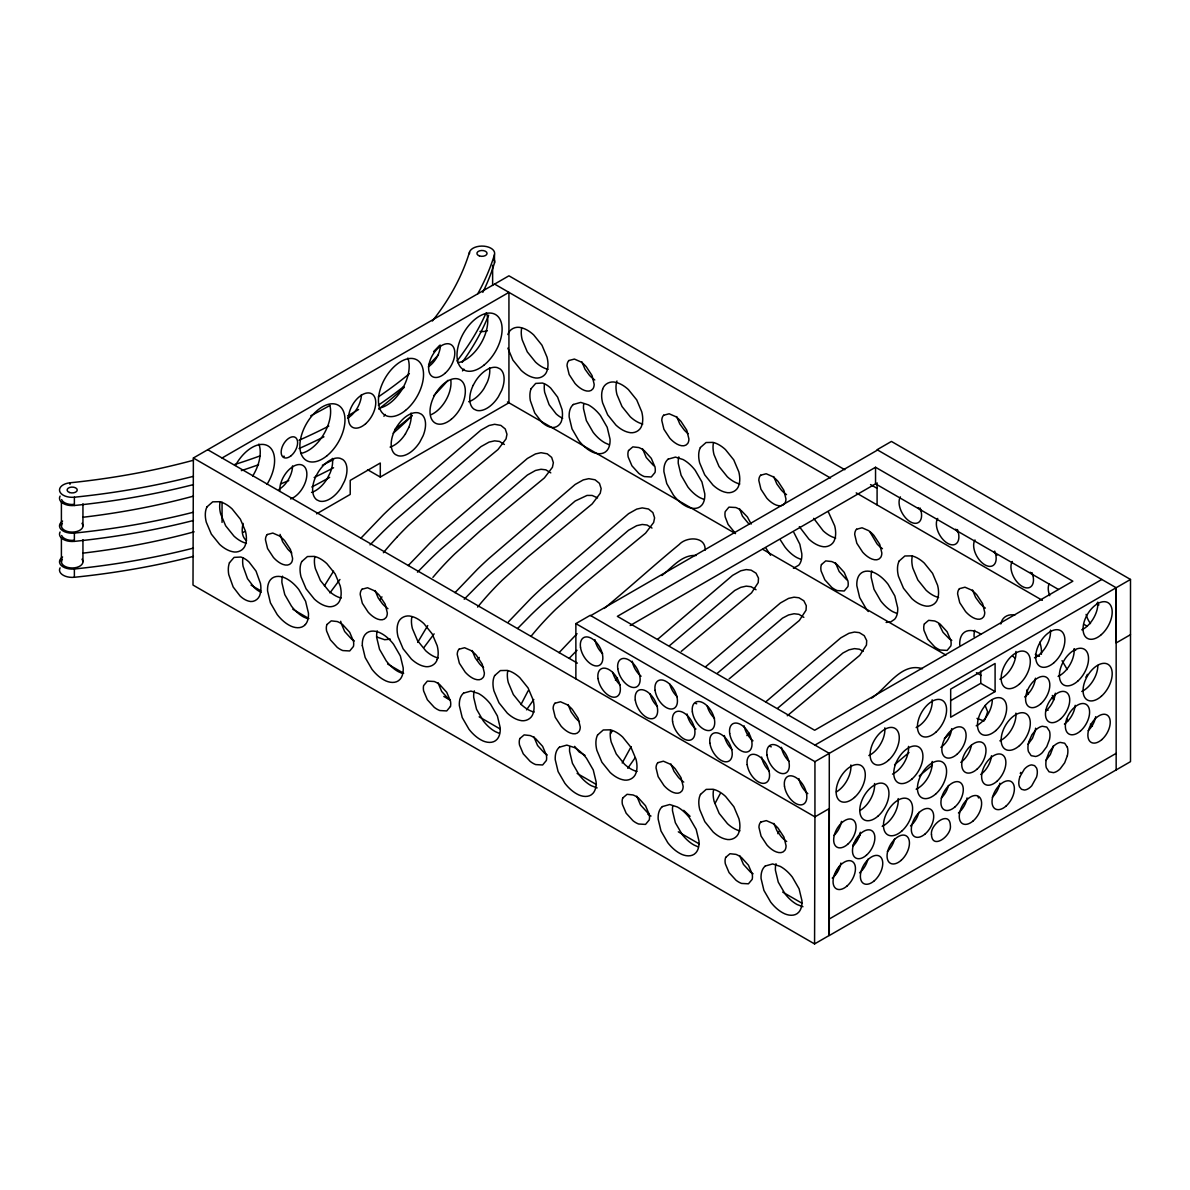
<?xml version="1.0" encoding="UTF-8"?>
<svg xmlns="http://www.w3.org/2000/svg" width="1190" height="1190" viewBox="0 0 1190 1190"><rect width="100%" height="100%" fill="white"/><g stroke="black" fill="none" stroke-linecap="round" stroke-linejoin="round"><path stroke-width="1.5" d="M575.871 678.836L575.871 623.62L590.21 615.334L829.281 753.359L829.281 935.548L1130.5 761.645L1130.5 579.456L891.429 441.43L877.09 449.716L1116.16 587.741L1116.16 642.942L1130.5 634.672M844.826 469.738L508.933 275.812L193.375 458.001L193.003 585.063L814.57 943.923L828.909 935.638L829.281 808.575L814.942 816.861L814.57 943.923M705.12 550.211C705.923 536.095 686.496 536.452 679.193 544.514C653.816 565.339 629.57 587.562 604.222 608.447M1067.37 755.65L1064.663 762.805L1060.216 768.785A14.444 8.345 -60 0 1 1053.522 772.652L1049.059 771.819L1046.352 767.788A18.326 10.576 -60 0 1 1046.352 759.399L1049.059 752.244L1053.522 746.264A14.444 8.345 -60 0 1 1060.216 742.396L1064.663 743.229L1067.37 747.261M450.445 706.473L446.726 710.936L439.854 710.549A23.146 13.373 60 0 1 434.231 707.306L427.359 699.75L423.64 690.988A13.536 7.809 60 0 1 423.64 685.589L427.359 681.111L434.231 681.498A23.146 13.373 60 0 1 439.854 684.741L446.726 692.297L450.445 701.074A13.536 7.809 60 0 1 450.445 706.473M520.967 704.554L528.137 690.78M622.206 762.998L631.131 746.68M507.862 334.554C509.454 328.961 515.806 326.075 521.22 327.711A30.657 17.701 60 0 1 533.685 334.911L541.971 345.204L547.028 357.164A26.031 15.024 60 0 1 547.028 370.759C545.437 376.367 539.1 379.253 533.685 377.617A30.657 17.701 60 0 1 521.22 370.417L512.92 360.124L507.862 348.149M417.675 642.392L427.745 625.553M437.221 659.424C435.629 665.032 429.278 667.917 423.863 666.281A30.657 17.701 60 0 1 411.398 659.082L403.113 648.788L398.055 636.814A26.031 15.024 60 0 1 398.055 623.218C399.647 617.625 405.983 614.739 411.398 616.375A30.657 17.701 60 0 1 423.863 623.575L432.163 633.868L437.221 645.828A26.031 15.024 60 0 1 437.221 659.424M602.616 389.264C604.193 383.656 610.544 380.77 615.959 382.406A30.657 17.701 60 0 1 628.424 389.606L636.724 399.899L641.767 411.874A26.031 15.024 60 0 1 641.782 425.47C640.19 431.063 633.839 433.948 628.424 432.312A30.657 17.701 60 0 1 615.959 425.113L607.659 414.819L602.616 402.86A26.031 15.024 60 0 1 602.616 389.264M408.765 427.448L405.433 433.889M324.424 585.822L333.557 571.17M834.726 875.394L839.605 866.008M714.997 803.503L720.292 793.552M1020.261 773.441L1020.827 772.37M777.829 833.684L779.197 831.126M610.574 733.769L612.077 731.077M984.933 719.727L987.655 711.784L985.082 705.417M526.515 709.835L533.804 699.497M627.755 768.279L635.029 757.941M329.913 592.903L339.938 579.471M424.101 647.286L434.127 633.854M477.517 659.944L479.272 657.401M379.952 599.582L381.975 596.889M1085.816 677.125L1086.44 676.351M360.823 538.267L383.448 514.675A730.734 421.885 0 0 1 394.411 504.337L480.968 430.081L489.105 425.514L494.609 424.295L500.886 425.41L505.274 428.98L506.97 434.261L506.048 438.902L498 449.522L434.067 502.225L408.2 525.653A539.888 311.706 0 0 0 396.687 537.434M408.2 565.577L429.843 543.086A730.734 421.885 0 0 1 440.806 532.748L527.363 458.477L535.485 453.926L541.004 452.706L547.281 453.821L551.654 457.391L553.365 462.672L552.428 467.298L544.395 477.919L480.463 530.636L454.595 554.049A539.888 311.706 0 0 0 443.082 565.845A560.728 323.739 0 0 0 432.907 577.373M455.011 592.65L477.636 569.058A730.734 421.885 0 0 1 488.599 558.72L575.157 484.464L583.293 479.897L588.797 478.678L595.074 479.793L599.462 483.363L601.158 488.644L600.236 493.27L592.189 503.906L528.271 556.608L502.388 580.021A539.888 311.706 0 0 0 490.89 591.817A560.728 323.739 0 0 0 477.606 607.108M508.428 621.864L531.052 598.273A730.734 421.885 0 0 1 542.03 587.934L628.573 513.678L636.71 509.112L642.213 507.892L648.505 509.008L652.879 512.593L654.589 517.873L653.652 522.499L645.605 533.12L581.687 585.822L555.819 609.25A539.888 311.706 0 0 0 544.306 621.031A560.728 323.739 0 0 0 531.023 636.323M559.032 652.7L577.046 633.69M615.438 680.264L617.491 678.047M1027.967 744.345L1032.429 738.38L1035.136 731.225A18.326 10.576 -60 0 0 1035.598 728.191M1045.861 760.499L1050.324 754.534L1053.031 747.38A18.326 10.576 -60 0 0 1053.314 745.847M370.016 544.871L383.448 531.246A730.734 421.885 0 0 1 394.411 520.893L480.968 446.637L489.105 442.085L494.609 440.85L499.473 441.43L504.396 444.465M417.482 572.152L429.843 559.657A730.734 421.885 0 0 1 440.806 549.304L527.363 475.048L535.485 470.481L541.004 469.262L545.853 469.842L550.791 472.876M464.204 599.239L477.636 585.629A730.734 421.885 0 0 1 488.599 575.276L575.157 501.02L587.012 495.427L592.129 495.442L597.559 497.881M517.62 628.469L531.052 614.843A730.734 421.885 0 0 1 542.03 604.49L628.573 530.234L636.71 525.683L642.213 524.463L647.077 525.028L652.001 528.062M569.311 658.189L577.046 650.261M305.399 624.512C301.323 629.272 294.094 628.067 289.244 625.256A30.657 17.701 60 0 1 277.211 614.576L270.428 602.854L267.572 590.969A26.031 15.024 60 0 1 270.621 579.59C274.712 574.83 281.926 576.034 286.775 578.846A30.657 17.701 60 0 1 298.824 589.526L305.592 601.247L308.448 613.133A26.031 15.024 60 0 1 305.399 624.512M661.878 575.514C672.067 567.615 681.915 554.391 696.165 555.507M944.339 738.588L949.769 733.769M871.705 698.039C887.145 688.028 901.276 661.863 922.473 668.75M787.274 715.755L859.745 655.348L866.454 645.084L866.707 640.592L864.252 635.668L859.329 632.634L854.465 632.054L848.961 633.288L840.824 637.84L765.869 701.773M657.654 639.283L732.609 575.365L740.745 570.798L746.249 569.579L751.113 570.159L756.037 573.193L758.491 578.117L758.223 582.594L751.53 592.873L681.275 651.346M705.462 666.891L780.417 602.973L788.553 598.406L794.057 597.187L798.921 597.767L803.845 600.786L806.299 605.725L806.047 610.202L799.338 620.481L729.083 678.94M894.582 764.709L909.026 752.511M669.509 645.664L734.736 590.493L740.745 587.369L746.249 586.135L751.113 586.715L756.037 589.749M717.332 673.272L782.559 618.101L788.553 614.977L794.057 613.743L798.921 614.323L803.845 617.357M777.739 708.139L842.966 652.983L848.961 649.844L854.465 648.624L859.329 649.205L863.226 651.272M919.216 775.969L932.425 765.066M222.054 458.001L508.933 292.368L508.933 402.785L380.294 477.056L367.546 469.693M316.57 513.842L350.217 494.43L350.217 480.388L380.294 463.014L380.294 477.056M590.731 615.632L877.595 450.013M875.543 467.268L617.357 616.346L814.659 730.258L1072.859 581.196L875.543 467.268L875.543 483.839L630.194 625.494M814.942 745.089L1101.806 579.456M575.871 623.62L814.942 761.645L1130.5 579.456M950.602 700.717L980.753 683.313L995.093 691.583L995.093 663.485L950.676 689.129L950.676 717.228L995.093 691.583M829.281 918.992L1116.16 753.359M390.365 639.164L384.638 639.714L376.59 636.947M793.403 568.27L798.773 565.191A26.031 15.024 60 0 0 801.822 553.826L799.844 544.246L793.879 532.525M1048.107 710.252L1045.787 710.147M886.134 622.444L890.775 621.909L894.657 619.246A26.031 15.024 60 0 0 897.706 607.867L894.85 595.967L888.082 584.26A30.657 17.701 60 0 0 876.033 573.58C871.184 570.769 863.955 569.564 859.879 574.324A26.031 15.024 60 0 0 856.83 585.703L859.686 597.588L866.469 609.31A30.657 17.701 60 0 0 868.284 611.526M976.99 718.388L984.056 721.021M1014.713 615.26C1009.298 613.624 1002.947 616.509 1001.355 622.102A26.031 15.024 60 0 0 1000.82 624.006M597.127 787.914L591.252 785.683A30.657 17.701 60 0 1 579.218 775.017L572.435 763.296L569.594 751.411A26.031 15.024 60 0 1 569.757 746.918M802.952 906.735L797.077 904.519A30.657 17.701 60 0 1 785.043 893.839L778.26 882.132L775.419 870.232A26.031 15.024 60 0 1 775.999 863.717M609.191 444.718L605.174 442.978A30.657 17.701 60 0 1 593.141 432.297L586.358 420.591L583.516 408.691A26.031 15.024 60 0 1 583.68 404.213M703.93 499.413L699.928 497.688A30.657 17.701 60 0 1 687.894 487.007L681.111 475.301L678.255 463.401A26.031 15.024 60 0 1 678.85 456.886M800.959 559.389L796.958 557.664A30.657 17.701 60 0 1 784.924 546.984L780.343 539.933M896.858 613.43L892.842 611.705A30.657 17.701 60 0 1 880.808 601.024L874.025 589.318L871.184 577.418A26.031 15.024 60 0 1 871.764 570.903M307.6 618.696L303.584 616.97A30.657 17.701 60 0 1 291.55 606.29L284.767 594.584L281.926 582.684A26.031 15.024 60 0 1 282.506 576.168M402.339 673.406L398.338 671.666A30.657 17.701 60 0 1 386.304 661L379.521 649.279L376.665 637.394A26.031 15.024 60 0 1 377.26 630.879M499.369 733.382L495.367 731.642A30.657 17.701 60 0 1 483.333 720.962L476.55 709.255L473.694 697.355A26.031 15.024 60 0 1 474.289 690.84M698.173 846.834L694.172 845.108A30.657 17.701 60 0 1 682.138 834.428L675.355 822.721L672.499 810.821A26.031 15.024 60 0 1 672.677 806.329M585.019 755.353L578.935 751.783L574.636 746.338M875.543 483.839L1058.416 589.422M870.545 484.583L876.97 488.287M494.594 284.083L830.486 478.008M856.205 492.868L1042.351 600.34M1084.06 624.423L1087.273 626.267M507.446 401.923L735.509 533.596M762.805 549.364L945.901 655.08M976.425 672.692L981.244 675.474M207.714 449.716L577.358 663.128M193.375 458.001L814.942 816.861L814.942 761.645M251.075 585.168L260.714 590.731M292.844 609.28L308.894 618.547M387.598 663.99L403.663 673.257M443.811 696.447L450.237 700.151M479.154 716.841L500.023 728.905M577.12 773.411L596.398 784.537M647.791 814.213L651.004 816.057M678.3 831.825L699.185 843.889M782.708 892.098L801.971 903.225M690.066 816.31L683.685 810.331M748.822 523.912L742.456 516.133L739.57 508.725M734.483 532.198L728.116 524.418L725.231 516.995A13.536 7.809 60 0 1 725.231 511.596L728.949 507.133L735.822 507.52A23.146 13.373 60 0 1 741.444 510.763L747.409 516.981L751.202 524.061M1012.779 656.062L1014.713 657.966M1067.266 669.553L1062.045 660.658M770.57 555.269L765.988 548.218M828.285 511.774L834.696 525.891A26.031 15.024 60 0 1 834.696 539.486C833.104 545.08 826.767 547.965 821.353 546.329A30.657 17.701 60 0 1 808.888 539.13L799.338 526.635M813.677 518.349L823.227 530.859A30.657 17.701 60 0 0 835.692 538.044M1066.523 718.73L1067.713 721.081M1052.317 695.436L1053.76 699.958M1028.368 694.395L1026.94 689.873M870.039 532.079L877.015 543.875A23.146 13.373 60 0 0 882.445 548.694M938.717 623.679L943.001 632.277L948.966 638.495A23.146 13.373 60 0 0 951.777 640.399M1039.792 642.198L1040.521 644.712A26.031 15.024 60 0 1 1041.384 654.322M972.527 590.002L975.592 597.35L979.92 603.3A23.146 13.373 60 0 0 985.35 608.105M773.723 476.536L776.802 483.884L781.131 489.834A23.146 13.373 60 0 0 786.545 494.638M676.694 416.56L679.773 423.908L684.101 429.858A23.146 13.373 60 0 0 688.132 433.651M773.857 823.406L776.921 830.754L781.25 836.704A23.146 13.373 60 0 0 786.679 841.509M581.955 361.864L585.019 369.212L589.347 375.162A23.146 13.373 60 0 0 594.777 379.967M670.937 763.98L674.016 771.328L678.345 777.278A23.146 13.373 60 0 0 683.759 782.098M568.032 704.569L571.096 711.918L575.424 717.868A23.146 13.373 60 0 0 579.456 721.661M472.132 650.528L475.212 657.877L479.54 663.827A23.146 13.373 60 0 0 483.571 667.62M375.103 590.552L378.182 597.901L382.511 603.851A23.146 13.373 60 0 0 387.925 608.655M835.454 562.766L839.173 571.527L846.06 579.084A23.146 13.373 60 0 0 847.444 580.095M739.689 855.58L743.408 864.342L750.295 871.898A23.146 13.373 60 0 0 753.106 873.802M642.54 448.749L646.259 457.51L653.131 465.067A23.146 13.373 60 0 0 654.53 466.078M636.784 796.17L640.503 804.931L647.375 812.487A23.146 13.373 60 0 0 648.773 813.499M533.864 736.744L537.582 745.52L544.47 753.077A23.146 13.373 60 0 0 547.281 754.966M437.98 682.703L441.698 691.479L448.585 699.021A23.146 13.373 60 0 0 449.969 700.047M280.052 534.37L282.61 541.703L287.757 549.155A23.146 13.373 60 0 0 291.788 552.934M362.325 645.664L365.181 657.564L371.949 669.271A30.657 17.701 60 0 0 383.998 679.951C388.847 682.777 396.077 683.982 400.152 679.207A26.031 15.024 60 0 0 403.202 667.843L400.346 655.943L393.563 644.236A30.657 17.701 60 0 0 381.529 633.556C376.68 630.73 369.45 629.525 365.375 634.3A26.031 15.024 60 0 0 362.325 645.664M1116.16 587.741L1116.16 769.93M980.753 671.011L980.753 683.313M877.09 482.843L877.09 504.917M432.342 321.032A492.526 284.365 0 0 0 469.5 252.131A12.673 7.319 0 0 1 484.181 246.196A12.673 7.319 0 0 1 494.475 254.675L494.475 262.96A517.888 299.002 0 0 1 482.813 292.353M492.63 265.192L492.63 285.436M469.5 252.131L469.5 253.678M222.054 502.165L222.054 522.41M82.943 503.801L82.943 525.891M82.943 539.695L82.943 561.769M193.479 460.232A492.526 284.365 0 0 1 69.972 482.798A12.673 7.319 0 0 0 59.693 491.277A12.673 7.319 0 0 0 74.375 497.212L74.375 505.497A517.888 299.002 0 0 0 193.42 484.613M62.594 521.086A12.673 7.319 0 0 0 61.151 529.49A12.673 7.319 0 0 0 74.375 533.09L74.375 541.376A517.888 299.002 0 0 0 193.42 520.491M62.594 556.98A12.673 7.319 0 0 0 61.151 565.384A12.673 7.319 0 0 0 74.375 568.984L74.375 577.269A517.888 299.002 0 0 0 193.42 556.385M69.972 482.798L69.972 484.345M61.404 501.957L61.404 525.891M61.404 537.85L61.404 561.769M853.156 844.602A560.728 323.739 0 0 1 860.192 835.142M746.889 735.569A730.734 421.885 0 0 1 749.313 733.263M383.403 552.725A560.728 323.739 0 0 1 396.701 537.434M486.398 312.747A31.877 18.4 -60 0 1 481.281 342.854A31.877 18.4 -60 0 1 457.853 362.742M329.868 405.344A31.877 18.4 -60 0 1 323.427 434.811A31.877 18.4 -60 0 1 300.713 453.45M450.742 379.699A24.975 14.429 -60 0 1 431.078 414.67M279.843 491.425A19.159 11.067 -60 0 1 293.32 466.376A19.159 11.067 -60 0 1 306.797 475.851A19.159 11.067 -60 0 1 290.538 498.937M292.532 465.915A19.159 11.067 -60 0 1 278.981 489.387M283.086 456.454A19.159 11.067 -60 0 1 284.351 456.276M468.667 401.714A24.767 14.31 -60 0 0 484.003 388.52L487.335 382.094A23.19 13.388 -60 0 0 489.551 367.695M462.494 370.923A24.767 14.31 -60 0 1 463.862 369.108M407.828 358.101A31.877 18.4 -60 0 1 402.711 388.223A31.877 18.4 -60 0 1 379.283 408.096M405.433 433.874A24.767 14.31 -60 0 1 390.097 447.083M410.981 413.064A23.19 13.388 -60 0 1 408.795 427.448M383.924 416.277A24.767 14.31 -60 0 1 385.307 414.477M311.527 492.437A24.767 14.31 -60 0 0 326.863 479.243L330.195 472.802A23.19 13.388 -60 0 0 332.412 458.418M235.456 465.439A31.877 18.4 -60 0 1 268.137 445.982A31.877 18.4 -60 0 1 267.006 484.345M258.885 444.093A31.877 18.4 -60 0 1 252.667 476.06M246.553 540.558A23.19 13.388 -60 0 1 243.132 523.407M244.59 531.588A24.767 14.31 -60 0 1 242.879 532.436M440.449 345.249A18.505 10.68 -60 0 1 428.311 366.847M361.418 394.619A19.308 11.141 -60 0 1 347.554 418.136M1050.458 630.105A20.632 11.915 -60 0 1 1034.452 657.847M1015.888 651.48A20.632 11.915 -60 0 1 999.868 679.207M992.296 699.75A20.632 11.915 -60 0 1 976.216 725.796M1015.888 713.122A20.632 11.915 -60 0 1 999.868 740.864M932.172 699.809A20.632 11.915 -60 0 1 916.151 727.551M908.505 746.398A20.632 11.915 -60 0 1 892.485 774.125M932.172 761.451A20.632 11.915 -60 0 1 916.151 789.193M884.839 727.834A20.632 11.915 -60 0 1 868.834 755.561M874.531 783.526A20.632 11.915 -60 0 1 860.028 810.479M898.197 798.579A20.632 11.915 -60 0 1 882.177 826.321M850.88 764.962A20.632 11.915 -60 0 1 836.362 791.915M951.688 728.652A17.151 9.907 -60 0 1 940.903 747.38M991.478 755.754A17.151 9.907 -60 0 1 980.694 774.497M971.397 745.148A17.151 9.907 -60 0 1 960.806 762.374M1035.419 678.211A17.151 9.907 -60 0 1 1024.62 696.953M1075.195 705.328A17.151 9.907 -60 0 1 1064.41 724.056M1055.307 693.205A17.151 9.907 -60 0 1 1045.772 710.98M1097.864 665.433A20.632 11.915 -60 0 1 1081.77 691.479M1074.124 648.669A20.632 11.915 -60 0 1 1058.103 676.411M1097.79 602.095A20.632 11.915 -60 0 1 1081.77 629.822M1067.37 747.261A18.326 10.576 -60 0 1 1067.37 755.65M948.445 785.459A15.827 9.133 -60 0 1 941.231 798.073M918.859 812.294A15.827 9.133 -60 0 1 910.514 825.905M841.479 821.398A15.827 9.133 -60 0 1 833.982 835.425M860.296 832.256A15.827 9.133 -60 0 1 852.784 846.283M840.884 863.077A15.827 9.133 -60 0 1 832.256 878.101M1095.678 716.663A15.827 9.133 -60 0 1 1088.166 730.69M967.068 797.925A15.827 9.133 -60 0 1 958.441 812.948M999.823 783.213A15.827 9.133 -60 0 1 992.326 797.241M978.552 797.94A15.827 9.133 -60 0 1 978.18 796.958M894.597 838.92A15.827 9.133 -60 0 1 887.368 851.534M867.897 859.225A15.827 9.133 -60 0 1 859.552 872.835M921.402 511.075A15.931 9.193 60 0 1 918.353 507.654M920.123 508.041A15.931 9.193 60 0 1 910.424 521.86A15.931 9.193 60 0 1 900.414 496.885M958.694 532.614A15.931 9.193 60 0 1 955.659 529.178M957.414 529.565A15.931 9.193 60 0 1 947.716 543.384A15.931 9.193 60 0 1 937.705 518.409M997.116 555.105A15.931 9.193 60 0 1 993.888 551.922M994.706 551.104A15.931 9.193 60 0 1 985.023 564.923A15.931 9.193 60 0 1 974.997 539.948M1033.292 575.677A15.931 9.193 60 0 1 1030.243 572.241M1032.013 572.643A15.931 9.193 60 0 1 1022.314 586.462A15.931 9.193 60 0 1 1012.288 561.472M1049.699 595.669A15.931 9.193 60 0 1 1049.104 583.903M1090.486 623.59A15.931 9.193 60 0 1 1086.113 614.382M1096.615 603.345A15.931 9.193 60 0 1 1098.935 604.907M1039.495 656.285A30.657 17.701 60 0 1 1035.285 654.336M981.036 634.24A30.657 17.701 60 0 0 978.954 633.006C974.104 630.179 966.875 628.975 962.799 633.735A26.031 15.024 60 0 0 959.75 645.114M974.089 636.829A26.031 15.024 60 0 1 974.684 630.313M912.254 556.31A26.031 15.024 60 0 0 912.789 568.002L917.847 579.976L926.132 590.27A30.657 17.701 60 0 0 938.598 597.469M713.45 442.844A26.031 15.024 60 0 0 713.985 454.55L719.043 466.51L727.343 476.803A30.657 17.701 60 0 0 739.808 484.003M616.956 380.978A26.031 15.024 60 0 0 616.956 394.574L622.013 406.534L630.298 416.827A30.657 17.701 60 0 0 642.779 424.027M521.681 328.172A26.031 15.024 60 0 0 522.217 339.879L527.259 351.838L535.56 362.132A30.657 17.701 60 0 0 548.025 369.331M1074.273 649.413A23.146 13.373 60 0 1 1075.671 650.424M1087.333 674.343A13.536 7.809 60 0 1 1086.961 675.414M1092.42 726.079A30.657 17.701 60 0 1 1090.397 724.16M1053.269 698.932A23.146 13.373 60 0 1 1051.886 697.92M544.485 383.968A26.939 15.544 60 0 0 544.678 392.343L549.111 404.704L556.057 413.793A21.375 12.346 60 0 0 562.706 418.226M602.661 653.727A15.931 9.193 60 0 1 594.941 639.67M620.183 684.979A15.931 9.193 60 0 1 612.746 672.35M641.083 676.232A15.931 9.193 60 0 1 632.232 661.194M657.475 706.518A15.931 9.193 60 0 1 650.052 693.889M677.259 696.79A15.931 9.193 60 0 1 669.836 684.161M695.897 729.024A15.931 9.193 60 0 1 687.047 713.985M695.57 703.364A15.931 9.193 60 0 1 696.686 703.796M714.55 718.329A15.931 9.193 60 0 1 707.128 705.7M732.073 749.581A15.931 9.193 60 0 1 724.338 735.524M752.972 740.835A15.931 9.193 60 0 1 744.122 725.796M769.365 771.105A15.931 9.193 60 0 1 761.63 757.048M770.153 746.428A15.931 9.193 60 0 1 771.284 746.859M789.149 761.392A15.931 9.193 60 0 1 781.414 747.335M807.787 793.611A15.931 9.193 60 0 1 798.921 778.587M713.584 789.714A26.031 15.024 60 0 0 714.119 801.405L719.162 813.38L727.462 823.673A30.657 17.701 60 0 0 739.927 830.873M610.663 730.303A26.031 15.024 60 0 0 611.199 741.995L616.256 753.954L624.542 764.263A30.657 17.701 60 0 0 637.007 771.447M507.758 670.877A26.031 15.024 60 0 0 508.294 682.584L513.336 694.543L521.637 704.837A30.657 17.701 60 0 0 534.102 712.037M411.874 616.837A26.031 15.024 60 0 0 412.395 628.543L417.452 640.503L425.752 650.796A30.657 17.701 60 0 0 438.218 657.996M314.829 556.861A26.031 15.024 60 0 0 315.365 568.567L320.422 580.527L328.723 590.82A30.657 17.701 60 0 0 341.188 598.02M220.091 502.165A26.031 15.024 60 0 0 220.626 513.857L225.669 525.816L233.969 536.125A30.657 17.701 60 0 0 246.434 543.309M340.727 621.269A13.536 7.809 60 0 0 340.95 622.727L344.669 631.503L351.556 639.06A23.146 13.373 60 0 0 354.352 640.949M242.894 557.961A26.939 15.544 60 0 0 243.087 566.336L247.52 578.697L254.467 587.786A21.375 12.346 60 0 0 261.116 592.218M193.42 548.099A517.888 299.002 0 0 1 74.375 568.984M412.097 415.593A492.526 284.365 0 0 1 393.176 433.19M329.66 477.354A492.526 284.365 0 0 1 311.795 486.993M194.134 531.826A492.526 284.365 0 0 1 82.898 553.142M74.375 577.269A12.673 7.319 0 0 1 60.08 567.868M485.892 313.401A517.888 299.002 0 0 1 456.96 361.031M333.572 459.489A517.888 299.002 0 0 1 322.326 465.245M288.754 480.582A517.888 299.002 0 0 1 280.528 483.958M193.42 512.221A517.888 299.002 0 0 1 74.375 533.09M488.659 315.171A517.888 299.002 0 0 1 462.211 362.325M447.931 380.324A517.888 299.002 0 0 1 433.621 395.749M412.231 415.459A517.888 299.002 0 0 1 394.916 429.248M333.572 467.759A517.888 299.002 0 0 1 314.145 477.502M74.375 541.376A12.673 7.319 0 0 1 60.08 531.99M404.332 387.271A492.526 284.365 0 0 1 378.688 409.092M193.479 496.126A492.526 284.365 0 0 1 82.898 517.263M494.475 254.675A517.888 299.002 0 0 1 477.711 293.856M439.72 345.264A517.888 299.002 0 0 1 433.621 351.586M409.36 373.69A517.888 299.002 0 0 1 378.331 396.88M358.577 409.509A517.888 299.002 0 0 1 347.599 415.92M328.782 426.094A517.888 299.002 0 0 1 299.047 440.255M260.298 455.815A517.888 299.002 0 0 1 234.371 464.636M193.42 476.327A517.888 299.002 0 0 1 74.375 497.212M438.515 354.828A517.888 299.002 0 0 1 428.549 364.854M403.499 386.72A517.888 299.002 0 0 1 378.331 405.165M323.948 436.819A517.888 299.002 0 0 1 299.047 448.541M258.587 464.71A517.888 299.002 0 0 1 241.362 470.645M74.375 505.497A12.673 7.319 0 0 1 60.08 496.096M494.088 259.509A12.673 7.319 0 0 1 494.475 262.96M329.66 405.582A492.526 284.365 0 0 1 310.739 415.756M73.706 540.32A10.77 6.218 0 0 1 61.657 535.485M81.976 559.196A10.77 6.218 0 0 1 72.174 567.987A10.77 6.218 0 0 1 62.386 559.196M73.706 504.441A10.77 6.218 0 0 1 61.657 499.607M81.976 523.303A10.77 6.218 0 0 1 72.174 532.109A10.77 6.218 0 0 1 62.386 523.303M487.379 330.805A10.77 6.218 0 0 1 479.942 331.43M931.473 834.413C932.023 850.478 951.881 835.603 950.379 825.667C949.828 809.616 929.97 824.491 931.473 834.413M1028.844 741.727L1028.457 743.244A18.326 10.576 -60 0 0 1028.457 751.634L1031.165 755.665L1035.627 756.498A14.444 8.345 -60 0 0 1042.321 752.63L1046.769 746.651L1049.476 739.511A18.326 10.576 -60 0 0 1049.476 731.106L1046.769 727.075L1042.321 726.257A14.444 8.345 -60 0 0 1035.627 730.11L1031.894 734.825L1028.844 741.727M229.462 562.736L228.926 564.402A26.939 15.544 60 0 0 228.748 574.621L233.166 586.982L240.127 596.056A21.375 12.346 60 0 0 248.383 601.054C253.678 602.988 259.346 599.061 260.268 593.691A26.939 15.544 60 0 0 260.461 583.472L256.029 571.111L249.067 562.037A21.375 12.346 60 0 0 240.826 557.039L234.088 557.396L229.462 562.736M326.953 624.512L326.61 625.613A13.536 7.809 60 0 0 326.61 631.012L330.329 639.774L337.201 647.33A23.146 13.373 60 0 0 342.824 650.573L349.696 650.96L353.415 646.497A13.536 7.809 60 0 0 353.415 641.098L349.696 632.321L342.824 624.765A23.146 13.373 60 0 0 337.201 621.537L331.237 620.868L326.953 624.512M531.052 388.743L530.517 390.409A26.939 15.544 60 0 0 530.338 400.628L534.756 412.989L541.718 422.078A21.375 12.346 60 0 0 549.973 427.061C555.269 428.995 560.936 425.068 561.859 419.698A26.939 15.544 60 0 0 562.037 409.494L557.619 397.118L550.658 388.044A21.375 12.346 60 0 0 542.417 383.046L535.678 383.418L531.052 388.743M519.881 738.529L519.524 739.63A13.536 7.809 60 0 0 519.524 745.029L523.243 753.806L530.13 761.347A23.146 13.373 60 0 0 535.738 764.59L542.625 764.977L546.344 760.514A13.536 7.809 60 0 0 546.344 755.115L542.625 746.338L535.738 738.797A23.146 13.373 60 0 0 530.13 735.554L524.15 734.885L519.881 738.529M628.543 450.534L628.186 451.62A13.536 7.809 60 0 0 628.186 457.02L631.92 465.796L638.792 473.352A23.146 13.373 60 0 0 644.415 476.58L651.287 476.982L655.006 472.504A13.536 7.809 60 0 0 655.006 467.105L651.287 458.343L644.415 450.787A23.146 13.373 60 0 0 638.792 447.544L632.827 446.875L628.543 450.534M622.787 797.955L622.429 799.04A13.536 7.809 60 0 0 622.429 804.44L626.163 813.216L633.035 820.773A23.146 13.373 60 0 0 638.658 824.016L645.53 824.402L649.249 819.925A13.536 7.809 60 0 0 649.249 814.525L645.53 805.764L638.658 798.207A23.146 13.373 60 0 0 633.035 794.965L627.071 794.295L622.787 797.955M725.707 857.365L725.35 858.466A13.536 7.809 60 0 0 725.35 863.866L729.068 872.627L735.956 880.184A23.146 13.373 60 0 0 741.563 883.426L748.436 883.813L752.169 879.351A13.536 7.809 60 0 0 752.169 873.936L748.436 865.175L741.563 857.618A23.146 13.373 60 0 0 735.956 854.375L729.976 853.721L725.707 857.365M821.472 564.551L821.115 565.637A13.536 7.809 60 0 0 821.115 571.036L824.834 579.813L831.721 587.369A23.146 13.373 60 0 0 837.329 590.597L844.201 590.999L847.934 586.521A13.536 7.809 60 0 0 847.934 581.122L844.201 572.36L837.329 564.804A23.146 13.373 60 0 0 831.721 561.561L825.741 560.892L821.472 564.551M924.377 623.962L924.02 625.062A13.536 7.809 60 0 0 924.02 630.462L927.754 639.223L934.626 646.78A23.146 13.373 60 0 0 940.234 650.023L947.121 650.409L950.84 645.947A13.536 7.809 60 0 0 950.84 640.532L947.121 631.771L940.234 624.215A23.146 13.373 60 0 0 934.626 620.972L928.661 620.317L924.377 623.962M1019.949 776.639L1019.547 777.873A14.682 8.479 -60 0 0 1019.547 786.902L1021.496 789.297L1024.367 790.041A12.45 7.185 -60 0 0 1031.745 785.787L1036.564 777.07A14.682 8.479 -60 0 0 1036.564 768.041L1034.616 765.646L1031.73 764.902A12.45 7.185 -60 0 0 1024.367 769.157L1019.949 776.639M207 506.866L206.272 508.546A26.031 15.024 60 0 0 206.272 522.142L211.329 534.102L219.629 544.395A30.657 17.701 60 0 0 232.095 551.595C237.509 553.231 243.846 550.345 245.438 544.752A26.031 15.024 60 0 0 245.438 531.156L240.38 519.197L232.095 508.889A30.657 17.701 60 0 0 219.629 501.704L212.698 501.838L207 506.866M301.754 561.561L301.025 563.242A26.031 15.024 60 0 0 301.025 576.838L306.083 588.812L314.368 599.106A30.657 17.701 60 0 0 326.834 606.305C332.248 607.941 338.6 605.056 340.191 599.448A26.031 15.024 60 0 0 340.191 585.852L335.134 573.892L326.834 563.599A30.657 17.701 60 0 0 314.368 556.399L307.437 556.548L301.754 561.561M494.668 675.578L493.939 677.259A26.031 15.024 60 0 0 493.939 690.855L498.997 702.829L507.297 713.122A30.657 17.701 60 0 0 519.762 720.322C525.177 721.958 531.528 719.072 533.105 713.465A26.031 15.024 60 0 0 533.105 699.869L528.062 687.909L519.762 677.616A30.657 17.701 60 0 0 507.297 670.416L500.365 670.565L494.668 675.578M700.375 447.544L699.646 449.24A26.031 15.024 60 0 0 699.646 462.836L704.703 474.795L712.989 485.089A30.657 17.701 60 0 0 725.454 492.288C730.868 493.924 737.22 491.039 738.812 485.431A26.031 15.024 60 0 0 738.812 471.85L733.754 459.876L725.454 449.582A30.657 17.701 60 0 0 712.989 442.382L706.057 442.531L700.375 447.544M597.573 734.989L596.859 736.684A26.031 15.024 60 0 0 596.859 750.28L601.902 762.24L610.202 772.533A30.657 17.701 60 0 0 622.668 779.733C628.082 781.369 634.434 778.483 636.01 772.89A26.031 15.024 60 0 0 636.025 759.294L630.968 747.32L622.668 737.027A30.657 17.701 60 0 0 610.202 729.827L603.27 729.976L597.573 734.989M700.494 794.414L699.765 796.095A26.031 15.024 60 0 0 699.765 809.691L704.822 821.65L713.122 831.959A30.657 17.701 60 0 0 725.588 839.143C731.002 840.795 737.339 837.909 738.931 832.301A26.031 15.024 60 0 0 738.931 818.705L733.873 806.746L725.588 796.452A30.657 17.701 60 0 0 713.122 789.253L706.191 789.386L700.494 794.414M899.164 561.011L898.45 562.692A26.031 15.024 60 0 0 898.45 576.287L903.493 588.247L911.793 598.555A30.657 17.701 60 0 0 924.258 605.74C929.673 607.391 936.024 604.505 937.601 598.897A26.031 15.024 60 0 0 937.601 585.302L932.558 573.342L924.258 563.048A30.657 17.701 60 0 0 911.793 555.849L904.861 555.983L899.164 561.011M316.019 476.074L315.038 478.291A23.19 13.388 -60 0 0 316.927 499.919L319.485 501.094A24.767 14.31 -60 0 0 341.203 487.528L344.55 481.087A23.19 13.388 -60 0 0 342.661 459.459L340.102 458.299A24.767 14.31 -60 0 0 318.385 471.865L316.019 476.074M394.589 430.721L393.607 432.937A23.19 13.388 -60 0 0 395.497 454.565L398.055 455.725A24.767 14.31 -60 0 0 419.772 442.159L423.119 435.733A23.19 13.388 -60 0 0 421.215 414.105L418.672 412.945A24.767 14.31 -60 0 0 396.954 426.496L394.589 430.721M473.159 385.352L472.177 387.568A23.19 13.388 -60 0 0 474.066 409.196L476.625 410.372A24.767 14.31 -60 0 0 498.342 396.805L501.689 390.365A23.19 13.388 -60 0 0 499.785 368.736L497.241 367.576A24.767 14.31 -60 0 0 475.524 381.142L473.159 385.352M267.304 534.518L266.679 535.292A13.536 7.809 60 0 0 265.459 539.814L267.572 548.545L273.417 557.426A23.146 13.373 60 0 0 278.832 562.245C282.268 564.715 288.307 566.99 291.357 562.781A13.536 7.809 60 0 0 292.576 558.274L290.464 549.542L284.618 540.647A23.146 13.373 60 0 0 279.204 535.842L272.808 533.061L267.304 534.518M362.058 589.214L361.418 590.002A13.536 7.809 60 0 0 360.213 594.524L362.325 603.241L368.156 612.136A23.146 13.373 60 0 0 373.586 616.941C377.022 619.41 383.046 621.701 386.11 617.491A13.536 7.809 60 0 0 387.315 612.969L385.218 604.237L379.372 595.357A23.146 13.373 60 0 0 373.943 590.552L367.561 587.756L362.058 589.214M568.894 360.525L568.255 361.314A13.536 7.809 60 0 0 567.05 365.836L569.162 374.553L575.008 383.448A23.146 13.373 60 0 0 580.423 388.252C583.859 390.722 589.898 393.012 592.947 388.803A13.536 7.809 60 0 0 594.167 384.281L592.055 375.549L586.209 366.669A23.146 13.373 60 0 0 580.794 361.864L574.398 359.068L568.894 360.525M459.087 649.19L458.447 649.978A13.536 7.809 60 0 0 457.243 654.5L459.355 663.217L465.186 672.112A23.146 13.373 60 0 0 470.615 676.917C474.051 679.386 480.076 681.677 483.14 677.467A13.536 7.809 60 0 0 484.36 672.945L482.248 664.213L476.402 655.333A23.146 13.373 60 0 0 470.972 650.528L464.591 647.732L459.087 649.19M663.648 415.236L663.009 416.009A13.536 7.809 60 0 0 661.804 420.531L663.916 429.263L669.747 438.143A23.146 13.373 60 0 0 675.176 442.948C678.612 445.417 684.637 447.708 687.701 443.498A13.536 7.809 60 0 0 688.906 438.976L686.794 430.259L680.963 421.364A23.146 13.373 60 0 0 675.533 416.56L669.152 413.778L663.648 415.236M554.971 703.231L554.347 704.019A13.536 7.809 60 0 0 553.127 708.541L555.239 717.258L561.085 726.153A23.146 13.373 60 0 0 566.5 730.957C569.936 733.427 575.975 735.718 579.024 731.508A13.536 7.809 60 0 0 580.244 726.986L578.132 718.254L572.286 709.374A23.146 13.373 60 0 0 566.871 704.569L560.475 701.773L554.971 703.231M760.678 475.212L760.038 475.985A13.536 7.809 60 0 0 758.833 480.507L760.946 489.224L766.777 498.119A23.146 13.373 60 0 0 772.206 502.924C775.642 505.393 781.666 507.684 784.731 503.474A13.536 7.809 60 0 0 785.936 498.952L783.823 490.235L777.992 481.34A23.146 13.373 60 0 0 772.563 476.536L766.182 473.754L760.678 475.212M657.891 762.656L657.252 763.43A13.536 7.809 60 0 0 656.047 767.952L658.159 776.683L663.99 785.564A23.146 13.373 60 0 0 669.42 790.368C672.856 792.837 678.88 795.128 681.944 790.919A13.536 7.809 60 0 0 683.149 786.397L681.037 777.68L675.206 768.785A23.146 13.373 60 0 0 669.777 763.98L663.395 761.198L657.891 762.656M856.562 529.253L855.922 530.026A13.536 7.809 60 0 0 854.718 534.548L856.83 543.28L862.676 552.16A23.146 13.373 60 0 0 868.09 556.965C871.526 559.434 877.566 561.725 880.615 557.515A13.536 7.809 60 0 0 881.835 552.993L879.722 544.276L873.877 535.381A23.146 13.373 60 0 0 868.462 530.576L862.066 527.795L856.562 529.253M760.797 822.067L760.157 822.855A13.536 7.809 60 0 0 758.952 827.362L761.064 836.094L766.91 844.974A23.146 13.373 60 0 0 772.325 849.794C775.761 852.263 781.8 854.554 784.85 850.329A13.536 7.809 60 0 0 786.069 845.822L783.957 837.091L778.111 828.21A23.146 13.373 60 0 0 772.697 823.391L766.3 820.609L760.797 822.067M959.467 588.663L958.843 589.452A13.536 7.809 60 0 0 957.623 593.959L959.735 602.69L965.581 611.571A23.146 13.373 60 0 0 971.01 616.39C974.446 618.86 980.471 621.135 983.535 616.926A13.536 7.809 60 0 0 984.74 612.419L982.628 603.687L976.797 594.807A23.146 13.373 60 0 0 971.367 589.987L964.971 587.206L959.467 588.663M573.387 404.466L572.212 405.612A26.031 15.024 60 0 0 569.162 416.976L572.018 428.876L578.801 440.583A30.657 17.701 60 0 0 590.835 451.263C595.684 454.089 602.913 455.279 606.989 450.519A26.031 15.024 60 0 0 610.039 439.155L607.183 427.255L600.414 415.533A30.657 17.701 60 0 0 588.366 404.868L580.735 402.399L573.387 404.466M668.126 459.162L666.965 460.307A26.031 15.024 60 0 0 663.916 471.686L666.757 483.571L673.54 495.293A30.657 17.701 60 0 0 685.589 505.958C690.423 508.785 697.652 509.989 701.743 505.214A26.031 15.024 60 0 0 704.792 493.85L701.936 481.95L695.153 470.243A30.657 17.701 60 0 0 683.12 459.563L675.489 457.094L668.126 459.162M463.565 693.13L462.404 694.276A26.031 15.024 60 0 0 459.355 705.64L462.211 717.54L468.979 729.247A30.657 17.701 60 0 0 481.028 739.927C485.877 742.753 493.106 743.958 497.182 739.183A26.031 15.024 60 0 0 500.231 727.819L497.375 715.919L490.592 704.197A30.657 17.701 60 0 0 478.559 693.532L470.928 691.063L463.565 693.13M559.464 747.171L558.288 748.317A26.031 15.024 60 0 0 555.239 759.681L558.095 771.581L564.878 783.288A30.657 17.701 60 0 0 576.912 793.968C581.761 796.794 588.99 797.999 593.066 793.224A26.031 15.024 60 0 0 596.116 781.86L593.26 769.96L586.491 758.253A30.657 17.701 60 0 0 574.443 747.573L566.827 745.104L559.464 747.171M662.369 806.582L661.209 807.727A26.031 15.024 60 0 0 658.159 819.107L661 830.992L667.783 842.713A30.657 17.701 60 0 0 679.832 853.379C684.666 856.205 691.896 857.41 695.986 852.65A26.031 15.024 60 0 0 699.036 841.27L696.18 829.37L689.397 817.664A30.657 17.701 60 0 0 677.363 806.984L669.732 804.514L662.369 806.582M765.289 866.008L764.114 867.153A26.031 15.024 60 0 0 761.064 878.518L763.92 890.418L770.704 902.124A30.657 17.701 60 0 0 782.737 912.804C787.587 915.616 794.816 916.821 798.892 912.061A26.031 15.024 60 0 0 801.941 900.681L799.085 888.796L792.317 877.075A30.657 17.701 60 0 0 780.268 866.409L772.637 863.94L765.289 866.008M484.092 365.047A31.877 18.4 -60 0 0 496.423 315.142A31.877 18.4 -60 0 0 458.165 346.29A31.877 18.4 -60 0 0 484.092 365.047M326.953 455.77A31.877 18.4 -60 0 0 339.284 405.864A31.877 18.4 -60 0 0 301.025 437.013A31.877 18.4 -60 0 0 326.953 455.77M451.248 419.326A24.975 14.429 -60 0 0 460.857 380.25A24.975 14.429 -60 0 0 430.899 404.689A24.975 14.429 -60 0 0 451.248 419.326M405.522 410.401A31.877 18.4 -60 0 0 417.854 360.511A31.877 18.4 -60 0 0 379.595 391.659A31.877 18.4 -60 0 0 405.522 410.401M445.001 373.333A18.505 10.68 -60 0 0 451.055 344.624A18.505 10.68 -60 0 0 429.114 363.843A18.505 10.68 -60 0 0 445.001 373.333M365.613 423.744A19.308 11.141 -60 0 0 371.786 393.83A19.308 11.141 -60 0 0 348.938 414.016A19.308 11.141 -60 0 0 365.613 423.744M291.074 455.74A11.632 6.723 -60 0 0 295.522 437.533A11.632 6.723 -60 0 0 281.569 448.957A11.632 6.723 -60 0 0 291.074 455.74M1054.072 662.592A20.632 11.915 -60 0 0 1060.617 630.64A20.632 11.915 -60 0 0 1036.207 652.284A20.632 11.915 -60 0 0 1054.072 662.592M1019.503 683.967A20.632 11.915 -60 0 0 1026.033 652.016A20.632 11.915 -60 0 0 1001.638 673.644A20.632 11.915 -60 0 0 1019.503 683.967M995.837 730.541A20.632 11.915 -60 0 0 1002.382 698.59A20.632 11.915 -60 0 0 977.972 720.233A20.632 11.915 -60 0 0 995.837 730.541M1019.503 745.609A20.632 11.915 -60 0 0 1026.033 713.658A20.632 11.915 -60 0 0 1001.638 735.286A20.632 11.915 -60 0 0 1019.503 745.609M935.771 732.296A20.632 11.915 -60 0 0 942.316 700.345A20.632 11.915 -60 0 0 917.921 721.988A20.632 11.915 -60 0 0 935.771 732.296M912.12 778.885A20.632 11.915 -60 0 0 918.65 746.933A20.632 11.915 -60 0 0 894.255 768.561A20.632 11.915 -60 0 0 912.12 778.885M935.771 793.938A20.632 11.915 -60 0 0 942.316 761.987A20.632 11.915 -60 0 0 917.921 783.63A20.632 11.915 -60 0 0 935.771 793.938M888.454 760.321A20.632 11.915 -60 0 0 894.999 728.369A20.632 11.915 -60 0 0 870.589 749.998A20.632 11.915 -60 0 0 888.454 760.321M878.146 816.013A20.632 11.915 -60 0 0 884.676 784.061A20.632 11.915 -60 0 0 860.281 805.689A20.632 11.915 -60 0 0 878.146 816.013M901.797 831.066A20.632 11.915 -60 0 0 908.342 799.115A20.632 11.915 -60 0 0 883.947 820.758A20.632 11.915 -60 0 0 901.797 831.066M854.48 797.449A20.632 11.915 -60 0 0 861.025 765.497A20.632 11.915 -60 0 0 836.615 787.125A20.632 11.915 -60 0 0 854.48 797.449M956.968 754.311A17.151 9.907 -60 0 0 962.65 727.685A17.151 9.907 -60 0 0 942.287 745.446A17.151 9.907 -60 0 0 956.968 754.311M996.759 781.428A17.151 9.907 -60 0 0 1002.426 754.802A17.151 9.907 -60 0 0 982.077 772.548A17.151 9.907 -60 0 0 996.759 781.428M976.871 769.305A17.151 9.907 -60 0 0 982.538 742.679A17.151 9.907 -60 0 0 962.189 760.44A17.151 9.907 -60 0 0 976.871 769.305M1040.7 703.87A17.151 9.907 -60 0 0 1046.367 677.244A17.151 9.907 -60 0 0 1026.018 695.005A17.151 9.907 -60 0 0 1040.7 703.87M1080.475 730.987A17.151 9.907 -60 0 0 1086.143 704.361A17.151 9.907 -60 0 0 1065.794 722.122A17.151 9.907 -60 0 0 1080.475 730.987M1060.588 718.879A17.151 9.907 -60 0 0 1066.255 692.238A17.151 9.907 -60 0 0 1045.906 709.999A17.151 9.907 -60 0 0 1060.588 718.879M1101.39 696.224A20.632 11.915 -60 0 0 1107.935 664.273A20.632 11.915 -60 0 0 1083.54 685.901A20.632 11.915 -60 0 0 1101.39 696.224M1077.738 681.156A20.632 11.915 -60 0 0 1084.268 649.205A20.632 11.915 -60 0 0 1059.873 670.848A20.632 11.915 -60 0 0 1077.738 681.156M1101.39 634.582A20.632 11.915 -60 0 0 1107.935 602.631A20.632 11.915 -60 0 0 1083.54 624.259A20.632 11.915 -60 0 0 1101.39 634.582M954.886 806.984A15.827 9.133 -60 0 0 960.107 782.41A15.827 9.133 -60 0 0 941.335 798.817A15.827 9.133 -60 0 0 954.886 806.984M925.299 833.803A15.827 9.133 -60 0 0 930.52 809.245A15.827 9.133 -60 0 0 911.733 825.652A15.827 9.133 -60 0 0 925.299 833.803M847.652 844.32A15.827 9.133 -60 0 0 852.858 819.746A15.827 9.133 -60 0 0 834.086 836.154A15.827 9.133 -60 0 0 847.652 844.32M866.454 855.179A15.827 9.133 -60 0 0 871.675 830.605A15.827 9.133 -60 0 0 852.888 847.012A15.827 9.133 -60 0 0 866.454 855.179M847.042 886A15.827 9.133 -60 0 0 852.248 861.426A15.827 9.133 -60 0 0 833.476 877.833A15.827 9.133 -60 0 0 847.042 886M1101.836 739.585A15.827 9.133 -60 0 0 1107.057 715.026A15.827 9.133 -60 0 0 1088.285 731.434A15.827 9.133 -60 0 0 1101.836 739.585M973.227 820.847A15.827 9.133 -60 0 0 978.433 796.289A15.827 9.133 -60 0 0 959.661 812.696A15.827 9.133 -60 0 0 973.227 820.847M1005.981 806.136A15.827 9.133 -60 0 0 1011.202 781.577A15.827 9.133 -60 0 0 992.43 797.984A15.827 9.133 -60 0 0 1005.981 806.136M901.038 860.43A15.827 9.133 -60 0 0 906.245 835.856A15.827 9.133 -60 0 0 887.472 852.263A15.827 9.133 -60 0 0 901.038 860.43M874.338 880.749A15.827 9.133 -60 0 0 879.559 856.175A15.827 9.133 -60 0 0 860.786 872.582A15.827 9.133 -60 0 0 874.338 880.749M580.497 647.301A15.931 9.193 60 0 0 598.823 665.582A15.931 9.193 60 0 0 595.431 641.44A15.931 9.193 60 0 0 580.497 647.301M598.005 678.553A15.931 9.193 60 0 0 616.331 696.834A15.931 9.193 60 0 0 612.954 672.692A15.931 9.193 60 0 0 598.005 678.553M617.788 668.825A15.931 9.193 60 0 0 636.115 687.121A15.931 9.193 60 0 0 632.738 662.979A15.931 9.193 60 0 0 617.788 668.825M635.296 700.077A15.931 9.193 60 0 0 653.637 718.373A15.931 9.193 60 0 0 650.246 694.231A15.931 9.193 60 0 0 635.296 700.077M655.08 690.364A15.931 9.193 60 0 0 673.421 708.645A15.931 9.193 60 0 0 670.029 684.503A15.931 9.193 60 0 0 655.08 690.364M672.588 721.616A15.931 9.193 60 0 0 690.929 739.912A15.931 9.193 60 0 0 687.537 715.77A15.931 9.193 60 0 0 672.588 721.616M692.372 711.888A15.931 9.193 60 0 0 710.713 730.184A15.931 9.193 60 0 0 707.321 706.042A15.931 9.193 60 0 0 692.372 711.888M709.894 743.14A15.931 9.193 60 0 0 728.221 761.436A15.931 9.193 60 0 0 724.829 737.294A15.931 9.193 60 0 0 709.894 743.14M729.678 733.427A15.931 9.193 60 0 0 748.004 751.723A15.931 9.193 60 0 0 744.613 727.581A15.931 9.193 60 0 0 729.678 733.427M747.186 764.679A15.931 9.193 60 0 0 765.512 782.975A15.931 9.193 60 0 0 762.136 758.833A15.931 9.193 60 0 0 747.186 764.679M766.97 754.966A15.931 9.193 60 0 0 785.296 773.247A15.931 9.193 60 0 0 781.919 749.105A15.931 9.193 60 0 0 766.97 754.966M784.478 786.218A15.931 9.193 60 0 0 802.819 804.5A15.931 9.193 60 0 0 799.427 780.357A15.931 9.193 60 0 0 784.478 786.218M69.645 492.541A5.072 2.93 0 0 0 77.246 489.997A5.072 2.93 0 0 0 69.645 487.469A5.072 2.93 0 0 0 69.645 492.541M479.451 255.939A5.072 2.93 0 0 0 487.052 253.396A5.072 2.93 0 0 0 479.451 250.867A5.072 2.93 0 0 0 479.451 255.939"/></g></svg>
